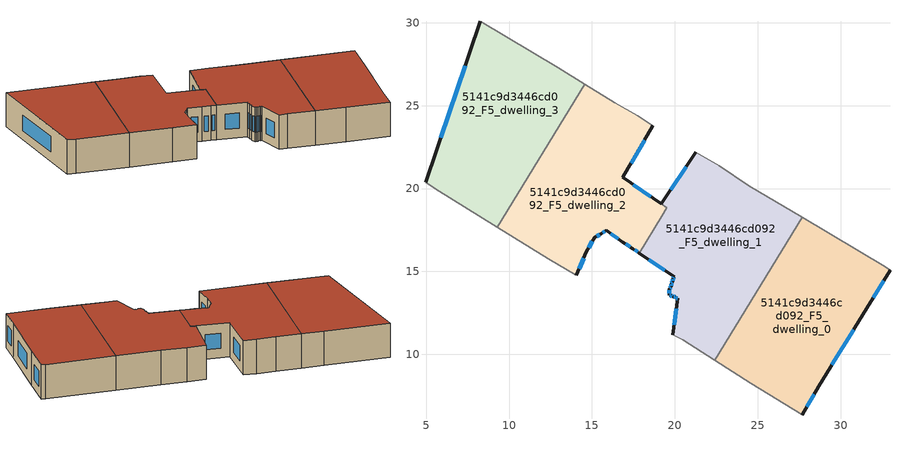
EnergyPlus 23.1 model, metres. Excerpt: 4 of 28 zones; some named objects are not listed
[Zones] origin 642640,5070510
5141c9d3446cd092_F5_dwelling_0
 floor to 5141c9d3446cd092_F4_dwelling_0 (EU_floor_Construction): 32.68,15.27 32.98,15.07 31.58,12.76 28.67,8.06 27.67,6.36 24.57,8.26 22.41,9.63 27.68,18.25 z15
 wall outside (EU_wall_Construction): 27.67,6.36 28.67,8.06 31.58,12.76 32.98,15.07 z15:18
 wall adiabatic (EU_wall_Construction): 22.41,9.63 24.57,8.26 27.67,6.36 / 32.98,15.07 32.68,15.27 27.68,18.25 z15:18
 wall to 5141c9d3446cd092_F5_dwelling_1 (EU_wall_Construction): 27.68,18.25 22.41,9.63 z15:18
 window (EU_Window_Construction): 29.47,9.36 30.78,11.47 / 27.95,6.83 28.4,7.59 / 31.96,13.4 32.59,14.43 z15.83:17.17
 roof outside (EU_roof_Construction): 28.67,8.06 31.58,12.76 32.98,15.07 32.68,15.27 27.68,18.25 22.41,9.63 24.57,8.26 27.67,6.36 z18
5141c9d3446cd092_F5_dwelling_1
 floor to 5141c9d3446cd092_F4_dwelling_1 (EU_floor_Construction): 24.47,20.17 27.68,18.25 22.41,9.63 20.47,10.87 19.87,11.17 20.17,13.37 20.07,13.37 20.07,13.47 19.87,13.47 19.77,13.57 19.67,13.57 19.67,13.97 19.77,14.07 19.77,14.27 19.87,14.37 19.87,14.57 19.97,14.67 17.86,16.11 19.21,18.32 19.52,18.83 19.17,19.07 21.27,22.17 22.67,21.37 z15
 wall outside (EU_wall_Construction): 17.86,16.11 19.97,14.67 19.87,14.57 19.87,14.37 19.77,14.27 19.77,14.07 19.67,13.97 19.67,13.57 19.77,13.57 19.87,13.47 20.07,13.47 20.07,13.37 20.17,13.37 19.87,11.17 / 21.27,22.17 19.17,19.07 z15:18
 wall adiabatic (EU_wall_Construction): 19.87,11.17 20.47,10.87 22.41,9.63 / 27.68,18.25 24.47,20.17 22.67,21.37 21.27,22.17 z15:18
 wall to 5141c9d3446cd092_F5_dwelling_2 (EU_wall_Construction): 19.17,19.07 19.52,18.83 19.21,18.32 17.86,16.11 z15:18
 window (EU_Window_Construction): 20.09,12.76 19.95,11.77 / 20.1,13.37 20.14,13.37 / 20.07,13.44 20.07,13.4 / 19.92,13.47 20.01,13.47 / 19.8,13.54 19.84,13.5 / 19.7,13.57 19.74,13.57 / 19.67,13.86 19.67,13.68 / 19.74,14.04 19.7,14 / 19.77,14.21 19.77,14.12 / 19.84,14.34 19.8,14.3 / 19.87,14.51 19.87,14.42 / 19.94,14.64 19.9,14.6 / 18.44,15.71 19.39,15.06 / 20.69,21.32 19.75,19.93 z15.83:17.17
 roof outside (EU_roof_Construction): 22.41,9.63 27.68,18.25 24.47,20.17 22.67,21.37 21.27,22.17 19.17,19.07 19.52,18.83 19.21,18.32 17.86,16.11 19.97,14.67 19.87,14.57 19.87,14.37 19.77,14.27 19.77,14.07 19.67,13.97 19.67,13.57 19.77,13.57 19.87,13.47 20.07,13.47 20.07,13.37 20.17,13.37 19.87,11.17 20.47,10.87 z18
5141c9d3446cd092_F5_dwelling_2
 floor to 5141c9d3446cd092_F4_dwelling_2 (EU_floor_Construction): 17.77,24.38 18.67,23.78 16.87,20.67 19.52,18.83 17.86,16.11 17.47,16.37 16.87,16.77 15.87,17.47 15.57,17.27 15.17,17.07 14.67,16.17 14.06,14.77 12.36,15.77 9.3,17.67 14.56,26.29 16.37,25.18 z15
 wall outside (EU_wall_Construction): 14.06,14.77 14.67,16.17 15.17,17.07 15.57,17.27 15.87,17.47 16.87,16.77 17.47,16.37 17.86,16.11 / 19.17,19.07 16.87,20.67 18.67,23.78 z15:18
 wall adiabatic (EU_wall_Construction): 9.3,17.67 12.36,15.77 14.06,14.77 / 18.67,23.78 17.77,24.38 16.37,25.18 14.56,26.29 z15:18
 wall to 5141c9d3446cd092_F5_dwelling_3 (EU_wall_Construction): 14.56,26.29 9.3,17.67 z15:18
 window (EU_Window_Construction): 17.57,16.3 17.75,16.18 / 17.03,16.66 17.3,16.48 / 16.14,17.28 16.59,16.97 / 15.65,17.33 15.78,17.42 / 15.28,17.13 15.46,17.22 / 14.8,16.42 15.03,16.83 / 14.23,15.16 14.5,15.79 / 17.36,21.53 18.17,22.92 / 18.54,19.51 17.5,20.23 z15.83:17.17
 roof outside (EU_roof_Construction): 17.86,16.11 19.52,18.83 16.87,20.67 18.67,23.78 17.77,24.38 16.37,25.18 14.56,26.29 9.3,17.67 12.36,15.77 14.06,14.77 14.67,16.17 15.17,17.07 15.57,17.27 15.87,17.47 16.87,16.77 17.47,16.37 z18
5141c9d3446cd092_F5_dwelling_3
 floor to 5141c9d3446cd092_F4_dwelling_3 (EU_floor_Construction): 12.97,27.28 14.56,26.29 9.3,17.67 5.56,19.98 4.96,20.38 8.27,30.08 z15
 wall outside (EU_wall_Construction): 8.27,30.08 4.96,20.38 z15:18
 wall adiabatic (EU_wall_Construction): 4.96,20.38 5.56,19.98 9.3,17.67 / 14.56,26.29 12.97,27.28 8.27,30.08 z15:18
 window (EU_Window_Construction): 7.36,27.41 5.87,23.05 z15.83:17.17
 roof outside (EU_roof_Construction): 9.3,17.67 14.56,26.29 12.97,27.28 8.27,30.08 4.96,20.38 5.56,19.98 z18
[Building]
EU S2 Campaign: North Axis=0; Terrain=City; Solar Distribution=FullExterior
[Site:Location]
Lyon-Bron: Latitude=45.75; Longitude=5; Time Zone=1; Elevation=198
[SizingPeriod:WeatherFileDays]
AnnualSizingPeriod: Begin Month=1; Begin Day of Month=1; End Month=12; End Day of Month=31; Day of Week for Start Day=Monday; Use Weather File Daylight Saving Period=No; Use Weather File Rain and Snow Indicators=No
[MATERIAL]
EU_InternalMass_Material: Roughness=MediumRough; Thickness=0.1; Conductivity=1; Density=1800; Specific Heat=900; Thermal Absorptance=0.9; Solar Absorptance=0.7; Visible Absorptance=0.7
[MATERIAL:NOMASS] Roughness=MediumRough; Thermal Absorptance=0.9; Solar Absorptance=0.7; Visible Absorptance=0.7
Name | Thermal Resistance
EU_wall_NoMass | 0.87146
EU_roof_NoMass | 0.842276
EU_floor_NoMass | 0.496999
[WINDOWMATERIAL:SIMPLEGLAZINGSYSTEM]
EU_Window_SimpleGlazing: UFactor=2.2525; Solar Heat Gain Coefficient=0.76; Visible Transmittance=0.76
[CONSTRUCTION]
EU_wall_Construction: EU_wall_NoMass
EU_roof_Construction: EU_roof_NoMass
EU_floor_Construction: EU_floor_NoMass
EU_Window_Construction: EU_Window_SimpleGlazing
EU_InternalMass_Construction: EU_InternalMass_Material
[ZONE] Type=1; Multiplier=1; Ceiling Height=autocalculate; Floor Area=autocalculate; Part of Total Floor Area=Yes
Name | Volume
5141c9d3446cd092_F5_dwelling_0 | 188.399
5141c9d3446cd092_F5_dwelling_1 | 192.22
5141c9d3446cd092_F5_dwelling_2 | 184.576
5141c9d3446cd092_F5_dwelling_3 | 188.407
[INTERNALMASS] Construction=EU_InternalMass_Construction
Name | Zone or ZoneList | Surface Area
5141c9d3446cd092_F5_dwelling_0_EU_InternalMass | 5141c9d3446cd092_F5_dwelling_0 | 62.7995
5141c9d3446cd092_F5_dwelling_1_EU_InternalMass | 5141c9d3446cd092_F5_dwelling_1 | 64.0735
5141c9d3446cd092_F5_dwelling_2_EU_InternalMass | 5141c9d3446cd092_F5_dwelling_2 | 61.5254
5141c9d3446cd092_F5_dwelling_3_EU_InternalMass | 5141c9d3446cd092_F5_dwelling_3 | 62.8023
[OTHEREQUIPMENT] Fuel Type=Electricity; Design Level Calculation Method=Watts/Area; Power per Zone Floor Area=1; Fraction Latent=0; Fraction Radiant=0; Fraction Lost=0; Carbon Dioxide Generation Rate=0; EndUse Subcategory=EU_Step8_InternalGains
Name | Zone or ZoneList or Space or SpaceList | Schedule
EU_Step8_InternalGain_5141c9d3446cd092_F5_dwelling_0_f000 | 5141c9d3446cd092_F5_dwelling_0 | EU_Step8_GainSchedule_5141c9d3446cd092_F5_dwelling_0_f000
EU_Step8_InternalGain_5141c9d3446cd092_F5_dwelling_1_f000 | 5141c9d3446cd092_F5_dwelling_1 | EU_Step8_GainSchedule_5141c9d3446cd092_F5_dwelling_1_f000
EU_Step8_InternalGain_5141c9d3446cd092_F5_dwelling_2_f000 | 5141c9d3446cd092_F5_dwelling_2 | EU_Step8_GainSchedule_5141c9d3446cd092_F5_dwelling_2_f000
EU_Step8_InternalGain_5141c9d3446cd092_F5_dwelling_3_f000 | 5141c9d3446cd092_F5_dwelling_3 | EU_Step8_GainSchedule_5141c9d3446cd092_F5_dwelling_3_f000
[ZONEVENTILATION:DESIGNFLOWRATE] Schedule=EU_AlwaysOn; Design Flow Rate Calculation Method=AirChanges/Hour; Air Changes per Hour=0.425; Ventilation Type=Natural; Fan Pressure Rise=0; Fan Total Efficiency=1; Constant Term Coefficient=1; Temperature Term Coefficient=0; Velocity Term Coefficient=0; Velocity Squared Term Coefficient=0; Minimum Indoor Temperature=-100; Maximum Indoor Temperature=100; Delta Temperature=-100; Minimum Outdoor Temperature=-100; Maximum Outdoor Temperature=100; Maximum Wind Speed=40
Name | Zone or ZoneList or Space or SpaceList
EU_ConstantAir_5141c9d3446cd092_F5_dwelling_0 | 5141c9d3446cd092_F5_dwelling_0
EU_ConstantAir_5141c9d3446cd092_F5_dwelling_1 | 5141c9d3446cd092_F5_dwelling_1
EU_ConstantAir_5141c9d3446cd092_F5_dwelling_2 | 5141c9d3446cd092_F5_dwelling_2
EU_ConstantAir_5141c9d3446cd092_F5_dwelling_3 | 5141c9d3446cd092_F5_dwelling_3
[HVACTEMPLATE:ZONE:IDEALLOADSAIRSYSTEM] System Availability Schedule=EU_AlwaysOn; Maximum Heating Supply Air Temperature=50; Minimum Cooling Supply Air Temperature=13; Maximum Heating Supply Air Humidity Ratio=0.0156; Minimum Cooling Supply Air Humidity Ratio=0.0077; Heating Limit=NoLimit; Cooling Limit=NoLimit; Heating Availability Schedule=EU_AlwaysOn; Cooling Availability Schedule=EU_CoolingOff; Dehumidification Control Type=ConstantSensibleHeatRatio; Cooling Sensible Heat Ratio=0.7; Dehumidification Setpoint=60; Humidification Control Type=None; Humidification Setpoint=30; Outdoor Air Method=None; Outdoor Air Flow Rate per Person=0.00944; Outdoor Air Flow Rate per Zone Floor Area=0; Outdoor Air Flow Rate per Zone=0; Demand Controlled Ventilation Type=None; Outdoor Air Economizer Type=NoEconomizer; Heat Recovery Type=None; Sensible Heat Recovery Effectiveness=0.7; Latent Heat Recovery Effectiveness=0.65
Name | Template Thermostat
5141c9d3446cd092_F5_dwelling_0 | EU_HeatOnly_5141c9d3446cd092_F5_dwelling_0
5141c9d3446cd092_F5_dwelling_1 | EU_HeatOnly_5141c9d3446cd092_F5_dwelling_1
5141c9d3446cd092_F5_dwelling_2 | EU_HeatOnly_5141c9d3446cd092_F5_dwelling_2
5141c9d3446cd092_F5_dwelling_3 | EU_HeatOnly_5141c9d3446cd092_F5_dwelling_3
[SIZING:ZONE] Zone Cooling Design Supply Air Temperature Input Method=SupplyAirTemperature; Zone Cooling Design Supply Air Temperature=13; Zone Heating Design Supply Air Temperature Input Method=SupplyAirTemperature; Zone Heating Design Supply Air Temperature=50; Zone Cooling Design Supply Air Humidity Ratio=0.008; Zone Heating Design Supply Air Humidity Ratio=0.008; Cooling Design Air Flow Method=DesignDay; Cooling Design Air Flow Rate=0; Cooling Minimum Air Flow per Zone Floor Area=0.000762; Cooling Minimum Air Flow=0; Cooling Minimum Air Flow Fraction=0.2; Heating Design Air Flow Method=DesignDay; Heating Design Air Flow Rate=0; Heating Maximum Air Flow per Zone Floor Area=0.002032; Heating Maximum Air Flow=0.141576; Heating Maximum Air Flow Fraction=0.3; Account for Dedicated Outdoor Air System=No; Dedicated Outdoor Air System Control Strategy=NeutralSupplyAir; Dedicated Outdoor Air Low Setpoint Temperature for Design=autosize; Dedicated Outdoor Air High Setpoint Temperature for Design=autosize; Zone Load Sizing Method=Sensible Load Only No Latent Load; Zone Latent Cooling Design Supply Air Humidity Ratio Input Method=HumidityRatioDifference; Zone Cooling Design Supply Air Humidity Ratio Difference=0.005; Zone Latent Heating Design Supply Air Humidity Ratio Input Method=HumidityRatioDifference; Zone Humidification Design Supply Air Humidity Ratio Difference=0.005
5141c9d3446cd092_F5_dwelling_0; 5141c9d3446cd092_F5_dwelling_1; 5141c9d3446cd092_F5_dwelling_2; 5141c9d3446cd092_F5_dwelling_3
[SCHEDULE:CONSTANT]
Name | Hourly Value
EU_AlwaysOn | 1
EU_CoolingOff | 0
[SCHEDULE:FILE] Column Number=1; Rows to Skip at Top=0; Number of Hours of Data=8760; Column Separator=Comma; Interpolate to Timestep=No; Minutes per Item=60; Adjust Schedule for Daylight Savings=Yes
Name | File
EU_Step8_GainSchedule_5141c9d3446cd092_F5_dwelling_0_f000 | ../../schedules/5141c9d3446cd092/5141c9d3446cd092_F5_dwelling_0_f000_gain.csv
EU_Step8_GainSchedule_5141c9d3446cd092_F5_dwelling_1_f000 | ../../schedules/5141c9d3446cd092/5141c9d3446cd092_F5_dwelling_1_f000_gain.csv
EU_Step8_GainSchedule_5141c9d3446cd092_F5_dwelling_2_f000 | ../../schedules/5141c9d3446cd092/5141c9d3446cd092_F5_dwelling_2_f000_gain.csv
EU_Step8_GainSchedule_5141c9d3446cd092_F5_dwelling_3_f000 | ../../schedules/5141c9d3446cd092/5141c9d3446cd092_F5_dwelling_3_f000_gain.csv
